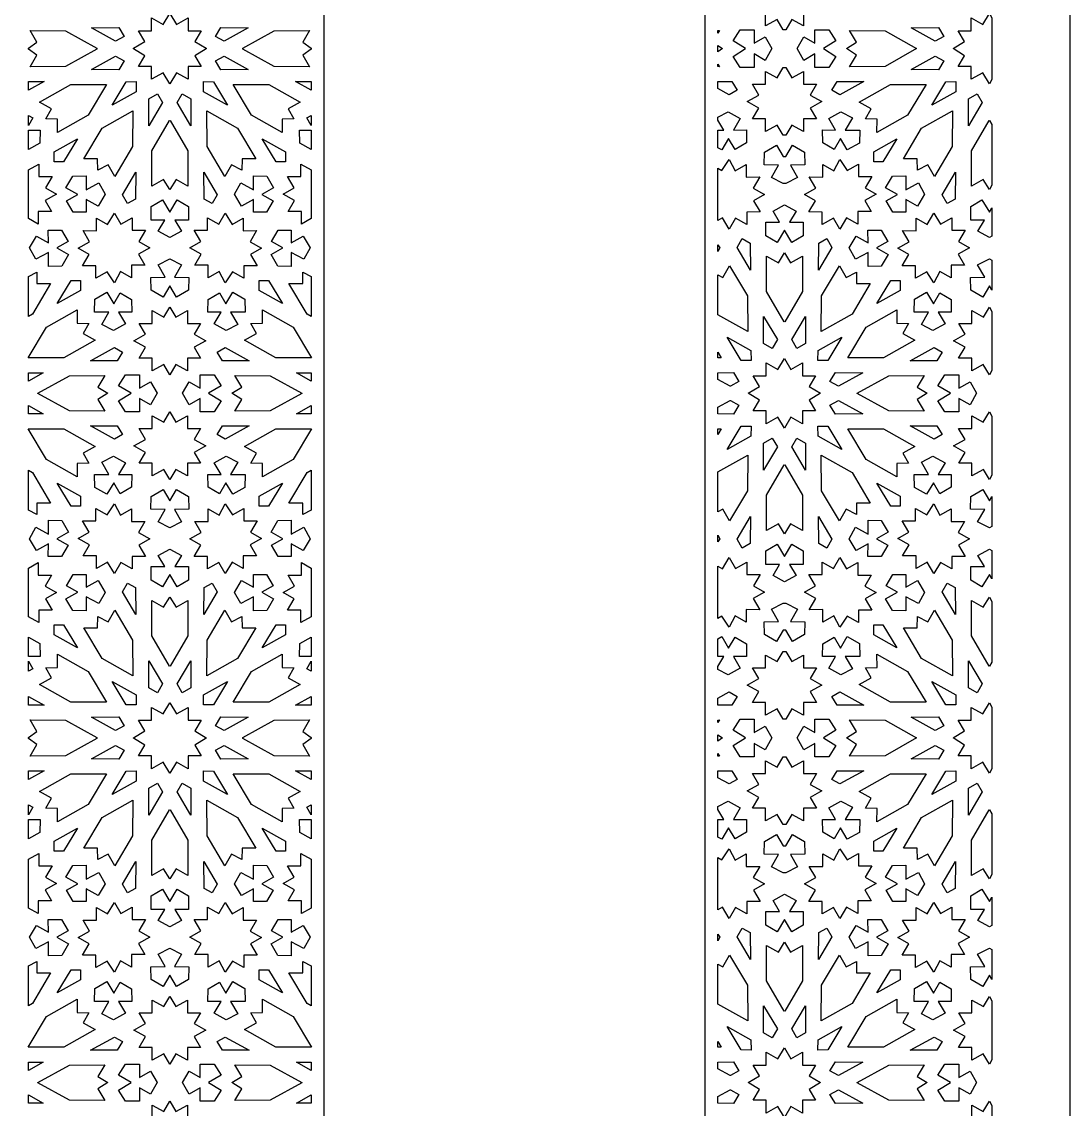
# Model space of a CAD drawing. Extents: x -345 to 345, y -870 to 870.
# Drawn here: x -56.7 to 345, y -454.1 to -37.6 of the extents above; entities that cross this region are included whole.
import ezdxf

# ---------------------------------------------------------------- set-up
doc = ezdxf.new("R2010")
doc.units = 0
doc.layers.add('LAYER_1', color=18, linetype='CONTINUOUS')
doc.layers.add('LAYER_2', color=4, linetype='CONTINUOUS')

msp = doc.modelspace()

# ---------------------------------------------------------------- linework, layer by layer
at = {"layer": 'LAYER_1'}
for points in [[(-345, -870), (345, -870), (345, 870), (-345, 870)], [(315, -36.08), (315, -59.63), (314.01, -61.28), (311.51, -57.09), (307.04, -59.6), (307.05, -54.7), (302.04, -54.69), (304.49, -50.55), (300.15, -47.86), (304.49, -45.16), (302.04, -41.02), (307.05, -41.02), (307.04, -36.11), (311.51, -38.63), (314.01, -34.43)], [(-40.02, -40.98), (-27.91, -47.7), (-27.96, -47.73), (-27.91, -47.76), (-27.96, -47.79), (-27.91, -47.83), (-27.96, -47.86), (-27.91, -47.89), (-27.96, -47.92), (-27.91, -47.95), (-27.96, -47.98), (-27.91, -48.01), (-40.02, -54.73), (-53.56, -54.76), (-50.92, -50.31), (-54.17, -48.1), (-54.17, -47.86), (-54.17, -47.61), (-50.92, -45.4), (-53.56, -40.96)], [(-17.46, -43.15), (-20.78, -45.02), (-30.03, -39.86), (-19.51, -39.79)], [(30.03, -39.86), (20.78, -45.02), (17.46, -43.15), (19.51, -39.79)], [(50.92, -45.4), (54.17, -47.61), (54.17, -47.86), (54.17, -48.1), (50.92, -50.31), (53.56, -54.76), (40.02, -54.73), (27.91, -48.01), (27.96, -47.98), (27.91, -47.95), (27.96, -47.92), (27.91, -47.89), (27.96, -47.86), (27.91, -47.83), (27.96, -47.79), (27.91, -47.76), (27.96, -47.73), (27.91, -47.7), (40.02, -40.98), (53.56, -40.96)], [(210, -41.89), (210, -40.96), (210.55, -40.96)], [(223.84, -40.69), (223.85, -45.81), (228.16, -43.33), (230.62, -47.86), (228.16, -52.39), (223.85, -49.9), (223.84, -55.02), (218.5, -55.03), (215.89, -50.8), (220.61, -47.86), (215.89, -44.91), (218.5, -40.69)], [(255.15, -44.91), (250.42, -47.86), (255.15, -50.8), (252.53, -55.03), (247.19, -55.02), (247.18, -49.9), (242.87, -52.39), (240.41, -47.86), (242.87, -43.33), (247.18, -45.81), (247.19, -40.69), (252.53, -40.69)], [(274.02, -40.98), (286.13, -47.86), (274.02, -54.73), (260.48, -54.76), (263.11, -50.31), (259.3, -47.86), (263.11, -45.4), (260.48, -40.96)], [(296.57, -43.15), (293.25, -45.02), (284, -39.86), (294.53, -39.79)], [(211.73, -47.86), (210, -49.06), (210, -47.86), (210, -46.66)], [(-17.46, -52.56), (-19.51, -55.92), (-30.03, -55.85), (-20.78, -50.69)], [(30.03, -55.85), (19.51, -55.92), (17.46, -52.56), (20.78, -50.69)], [(210.55, -54.76), (210, -54.75), (210, -53.82)], [(296.57, -52.56), (294.53, -55.92), (284, -55.85), (293.25, -50.69)], [(236.06, -55.06), (238.36, -59.08), (242.82, -56.56), (242.82, -61.47), (247.82, -61.48), (245.38, -65.62), (249.76, -68.12), (245.36, -70.6), (247.79, -74.75), (242.78, -74.73), (242.76, -79.64), (238.31, -77.1), (236.06, -81.03), (236.05, -81.03), (235.52, -81.03), (234.98, -81.03), (234.98, -81.03), (232.72, -77.1), (228.27, -79.64), (228.25, -74.73), (223.24, -74.75), (225.67, -70.6), (221.27, -68.12), (225.66, -65.62), (223.21, -61.48), (228.22, -61.47), (228.21, -56.56), (232.67, -59.08), (234.98, -55.06), (234.98, -55.06), (235.52, -55.06), (236.05, -55.06)], [(-48.17, -60.42), (-54.17, -63.73), (-54.17, -60.41)], [(-24.26, -61.6), (-31.35, -73.34), (-43.09, -79.96), (-43.05, -74.82), (-47.55, -74.74), (-45.36, -70.89), (-49.91, -68.33), (-37.94, -61.58)], [(-12.9, -64.41), (-22.07, -69.51), (-16.68, -60.51), (-12.85, -60.5)], [(16.68, -60.51), (22.07, -69.51), (12.9, -64.41), (12.85, -60.5)], [(49.91, -68.33), (45.36, -70.89), (47.55, -74.74), (43.05, -74.82), (43.09, -79.96), (31.35, -73.34), (24.26, -61.6), (37.94, -61.58)], [(54.17, -63.73), (48.17, -60.42), (54.17, -60.41)], [(217.42, -63.75), (214.34, -65.48), (210, -63.08), (210, -60.41), (215.39, -60.4)], [(265.86, -60.42), (256.69, -65.48), (253.61, -63.75), (255.64, -60.4)], [(289.78, -61.6), (282.69, -73.34), (270.95, -79.96), (270.98, -74.82), (266.49, -74.74), (268.68, -70.89), (264.13, -68.33), (276.1, -61.58)], [(301.13, -64.41), (291.97, -69.51), (297.36, -60.51), (301.19, -60.5)], [(-2.78, -68.54), (-8.09, -77.47), (-8.05, -67.02), (-4.74, -65.12)], [(8.05, -67.02), (8.09, -77.47), (2.78, -68.54), (4.74, -65.12)], [(311.25, -68.54), (305.95, -77.47), (305.99, -67.02), (309.29, -65.12)], [(-52.51, -74.37), (-54.17, -77.24), (-54.17, -73.48)], [(-14.28, -85.3), (-21.07, -96.78), (-23.66, -92.31), (-27.59, -94.45), (-27.66, -90.04), (-32.9, -90.06), (-25.98, -78.34), (-14.12, -71.66)], [(25.98, -78.34), (32.9, -90.06), (27.66, -90.04), (27.59, -94.45), (23.66, -92.31), (21.07, -96.78), (14.28, -85.3), (14.12, -71.66)], [(54.17, -77.24), (52.51, -74.37), (54.17, -73.48)], [(218.55, -74.61), (215.94, -79.05), (220.94, -79.01), (220.89, -83.96), (216.56, -86.48), (214.08, -82.23), (211.47, -86.67), (210, -85.84), (210, -79.1), (212.24, -79.08), (210, -75.23), (210, -74.11), (213.93, -72)], [(261.53, -74.37), (258.79, -79.08), (264.32, -79.12), (264.19, -84.07), (259.56, -86.67), (256.95, -82.23), (254.48, -86.48), (250.14, -83.96), (250.09, -79.01), (255.09, -79.05), (252.48, -74.61), (257.1, -72)], [(299.76, -85.3), (292.97, -96.78), (290.38, -92.31), (286.44, -94.45), (286.38, -90.04), (281.13, -90.06), (288.06, -78.34), (299.92, -71.66)], [(-49.72, -79.12), (-49.85, -84.07), (-54.17, -86.5), (-54.17, -79.09)], [(6.94, -87.02), (6.92, -100.56), (2.39, -97.96), (0.02, -101.74), (0, -101.7), (-0.02, -101.74), (-2.39, -97.96), (-6.92, -100.56), (-6.94, -87.02), (-0.12, -75.4), (-0.02, -75.46), (0, -75.45), (0.02, -75.46), (0.12, -75.4)], [(54.17, -86.5), (49.85, -84.07), (49.72, -79.12), (54.17, -79.09)], [(315, -76.92), (315, -100.17), (314.01, -101.74), (311.64, -97.96), (307.12, -100.56), (307.1, -87.02), (313.92, -75.4), (314.01, -75.46), (314.11, -75.4)], [(-40.8, -91.22), (-44.35, -91.23), (-44.3, -87.34), (-35.43, -82.35)], [(44.3, -87.34), (44.35, -91.23), (40.8, -91.22), (35.43, -82.35)], [(273.24, -91.22), (269.68, -91.23), (269.74, -87.34), (278.61, -82.35)], [(243.16, -87.45), (243.3, -92.39), (237.78, -92.45), (240.53, -97.15), (236.06, -99.54), (236.05, -99.54), (235.52, -99.54), (234.98, -99.54), (234.98, -99.54), (230.5, -97.15), (233.26, -92.45), (227.73, -92.39), (227.87, -87.45), (232.51, -84.87), (234.98, -89.14), (234.98, -89.14), (235.52, -89.14), (236.05, -89.14), (236.06, -89.14), (238.52, -84.87)], [(216.59, -94.63), (220.85, -92.2), (220.86, -97.03), (226.01, -97.01), (223.53, -101.27), (227.87, -103.71), (223.65, -106.12), (226.2, -110.42), (221.12, -110.44), (221.13, -115.23), (216.79, -112.78), (214.3, -117.03), (211.71, -112.66), (210, -113.64), (210, -93.66), (211.51, -94.52), (214.29, -90.26)], [(259.52, -94.52), (263.86, -92.07), (263.85, -96.86), (268.92, -96.87), (266.38, -101.18), (270.6, -103.59), (266.25, -106.02), (268.74, -110.28), (263.59, -110.26), (263.58, -115.1), (259.32, -112.66), (256.74, -117.03), (254.24, -112.78), (249.9, -115.23), (249.91, -110.44), (244.83, -110.42), (247.38, -106.12), (243.16, -103.71), (247.51, -101.27), (245.02, -97.01), (250.17, -97.03), (250.18, -92.2), (254.44, -94.63), (256.74, -90.26)], [(-50.18, -96.86), (-45.11, -96.87), (-47.66, -101.18), (-43.44, -103.59), (-47.78, -106.02), (-45.3, -110.28), (-50.45, -110.26), (-50.46, -115.1), (-54.17, -112.97), (-54.17, -94.32), (-50.18, -92.07)], [(-13.14, -105.46), (-16.21, -107.22), (-18.16, -103.83), (-13.05, -95.13)], [(18.16, -103.83), (16.21, -107.22), (13.14, -105.46), (13.05, -95.13)], [(54.17, -94.32), (54.17, -112.97), (50.46, -115.1), (50.45, -110.26), (45.3, -110.28), (47.78, -106.02), (43.44, -103.59), (47.66, -101.18), (45.11, -96.87), (50.18, -96.86), (50.18, -92.07)], [(300.9, -105.46), (297.83, -107.22), (295.88, -103.83), (300.98, -95.13)], [(-32.05, -101.98), (-27.24, -99.31), (-24.83, -103.65), (-27.51, -108.17), (-32.03, -105.61), (-32.01, -110.5), (-37.05, -110.44), (-39.61, -106.18), (-35.27, -103.77), (-39.78, -101.2), (-37.12, -96.67), (-32.07, -96.56)], [(37.12, -96.67), (39.78, -101.2), (35.27, -103.77), (39.61, -106.18), (37.05, -110.44), (32.01, -110.5), (32.03, -105.61), (27.51, -108.17), (24.83, -103.65), (27.24, -99.31), (32.05, -101.98), (32.07, -96.56)], [(281.99, -101.98), (286.8, -99.31), (289.21, -103.65), (286.52, -108.17), (282.01, -105.61), (282.03, -110.5), (276.98, -110.44), (274.42, -106.18), (278.77, -103.77), (274.25, -101.2), (276.92, -96.67), (281.96, -96.56)], [(7.17, -108.35), (7.15, -113.58), (1.92, -113.58), (4.44, -117.81), (0.02, -120.23), (0, -120.21), (-0.02, -120.23), (-4.44, -117.81), (-1.92, -113.58), (-7.15, -113.58), (-7.17, -108.35), (-2.86, -105.77), (-0.02, -110.44), (0, -110.41), (0.02, -110.44), (2.86, -105.77)], [(239.92, -110.05), (237.4, -114.28), (242.63, -114.27), (242.64, -119.5), (238.34, -122.08), (235.52, -117.41), (232.69, -122.08), (228.39, -119.5), (228.41, -114.27), (233.63, -114.28), (231.11, -110.05), (235.52, -107.63)], [(314.01, -110.44), (315, -108.82), (315, -119.69), (314.01, -120.23), (309.59, -117.81), (312.11, -113.58), (306.89, -113.58), (306.87, -108.35), (311.17, -105.77)], [(-18.76, -115.08), (-14.42, -112.63), (-14.43, -117.41), (-9.36, -117.43), (-11.9, -121.74), (-7.68, -124.14), (-12.03, -126.58), (-9.54, -130.84), (-14.69, -130.82), (-14.7, -135.66), (-18.96, -133.22), (-21.26, -137.6), (-24.04, -133.34), (-28.38, -135.79), (-28.37, -131), (-33.45, -130.98), (-30.9, -126.68), (-35.12, -124.27), (-30.77, -121.83), (-33.26, -117.57), (-28.11, -117.59), (-28.1, -112.76), (-23.84, -115.19), (-21.26, -110.82)], [(23.84, -115.19), (28.1, -112.76), (28.11, -117.59), (33.26, -117.57), (30.77, -121.83), (35.12, -124.27), (30.9, -126.68), (33.45, -130.98), (28.37, -131), (28.38, -135.79), (24.04, -133.34), (21.26, -137.6), (18.96, -133.22), (14.7, -135.66), (14.69, -130.82), (9.54, -130.84), (12.03, -126.58), (7.68, -124.14), (11.9, -121.74), (9.36, -117.43), (14.43, -117.41), (14.42, -112.63), (18.76, -115.08), (21.26, -110.82)], [(295.27, -115.08), (299.61, -112.63), (299.61, -117.41), (304.68, -117.43), (302.14, -121.74), (306.35, -124.14), (302.01, -126.58), (304.49, -130.84), (299.34, -130.82), (299.33, -135.66), (295.07, -133.22), (292.77, -137.6), (290, -133.34), (285.65, -135.79), (285.66, -131), (280.59, -130.98), (283.13, -126.68), (278.92, -124.27), (283.26, -121.83), (280.77, -117.57), (285.93, -117.59), (285.93, -112.76), (290.19, -115.19), (292.78, -110.82)], [(-41.51, -117.41), (-38.94, -121.67), (-43.29, -124.09), (-38.77, -126.66), (-41.44, -131.19), (-46.48, -131.29), (-46.51, -125.88), (-51.32, -128.55), (-53.73, -124.2), (-51.05, -119.68), (-46.53, -122.25), (-46.55, -117.35)], [(46.53, -122.25), (51.05, -119.68), (53.73, -124.2), (51.32, -128.55), (46.51, -125.88), (46.48, -131.29), (41.44, -131.19), (38.77, -126.66), (43.29, -124.09), (38.94, -121.67), (41.51, -117.41), (46.55, -117.35)], [(222.42, -122.39), (222.5, -132.73), (217.4, -124.03), (219.35, -120.63)], [(253.63, -124.03), (248.53, -132.73), (248.62, -122.39), (251.68, -120.63)], [(272.53, -117.41), (275.09, -121.67), (270.74, -124.09), (275.26, -126.66), (272.6, -131.19), (267.55, -131.29), (267.53, -125.88), (262.72, -128.55), (260.3, -124.2), (262.99, -119.68), (267.51, -122.25), (267.49, -117.35)], [(210.73, -124.2), (210, -125.52), (210, -122.98)], [(4.52, -130.7), (1.76, -135.4), (7.29, -135.46), (7.15, -140.4), (2.51, -142.99), (0.04, -138.71), (0.03, -138.71), (0.02, -138.71), (0.01, -138.71), (0.01, -138.71), (0, -138.72), (-0.01, -138.71), (-0.01, -138.71), (-0.02, -138.71), (-0.03, -138.71), (-0.04, -138.71), (-2.51, -142.99), (-7.15, -140.4), (-7.29, -135.46), (-1.76, -135.4), (-4.52, -130.7), (-0.04, -128.32), (-0.04, -128.32), (-0.03, -128.32), (-0.03, -128.32), (-0.02, -128.32), (-0.02, -128.32), (-0.01, -128.32), (-0.01, -128.32), (-0.01, -128.32), (0, -128.32), (0.01, -128.32), (0.01, -128.32), (0.01, -128.32), (0.02, -128.32), (0.02, -128.32), (0.03, -128.32), (0.03, -128.32), (0.04, -128.32), (0.04, -128.32)], [(237.87, -129.89), (242.39, -127.3), (242.42, -140.84), (235.59, -152.46), (235.52, -152.4), (235.44, -152.46), (228.62, -140.84), (228.64, -127.3), (233.16, -129.89), (235.52, -126.12)], [(315, -128.83), (315, -140.39), (314.03, -138.71), (314.02, -138.71), (314.01, -138.71), (314, -138.71), (314, -138.71), (311.53, -142.99), (306.89, -140.4), (306.75, -135.46), (312.28, -135.4), (309.52, -130.7), (314, -128.32), (314, -128.32), (314, -128.32), (314.01, -128.32), (314.01, -128.32), (314.02, -128.32), (314.02, -128.32), (314.03, -128.32), (314.03, -128.32)], [(221.28, -142.56), (221.44, -156.2), (210, -149.75), (210, -134.51), (211.89, -135.54), (214.49, -131.08)], [(259.14, -135.54), (263.07, -133.41), (263.14, -137.82), (268.38, -137.8), (261.45, -149.51), (249.6, -156.2), (249.75, -142.56), (256.54, -131.08)], [(-50.9, -137.82), (-45.66, -137.8), (-52.58, -149.51), (-54.17, -150.41), (-54.17, -135.15), (-50.96, -133.41)], [(-34.26, -140.51), (-43.13, -145.51), (-37.76, -136.63), (-34.2, -136.62)], [(37.76, -136.63), (43.13, -145.51), (34.26, -140.51), (34.2, -136.62)], [(54.17, -135.15), (54.17, -150.41), (52.58, -149.51), (45.66, -137.8), (50.9, -137.82), (50.96, -133.41)], [(279.77, -140.51), (270.91, -145.51), (276.28, -136.63), (279.83, -136.62)], [(-21.48, -145.63), (-19, -141.37), (-14.66, -143.9), (-14.61, -148.84), (-19.61, -148.8), (-17.01, -153.24), (-21.63, -155.86), (-26.05, -153.48), (-23.31, -148.77), (-28.84, -148.73), (-28.71, -143.79), (-24.08, -141.19)], [(28.71, -143.79), (28.84, -148.73), (23.31, -148.77), (26.05, -153.48), (21.63, -155.86), (17.01, -153.24), (19.61, -148.8), (14.61, -148.84), (14.66, -143.9), (19, -141.37), (21.48, -145.63), (24.08, -141.19)], [(292.56, -145.63), (295.04, -141.37), (299.38, -143.9), (299.42, -148.84), (294.43, -148.8), (297.03, -153.24), (292.41, -155.86), (287.99, -153.48), (290.73, -148.77), (285.2, -148.73), (285.32, -143.79), (289.96, -141.19)], [(-35.5, -153.04), (-31.01, -153.12), (-33.2, -156.97), (-28.65, -159.52), (-40.62, -166.27), (-54.3, -166.25), (-47.21, -154.52), (-35.47, -147.9)], [(2.29, -150.75), (6.75, -148.21), (6.76, -153.12), (11.77, -153.1), (9.35, -157.26), (13.74, -159.74), (9.36, -162.24), (11.81, -166.38), (6.8, -166.39), (6.81, -171.29), (2.34, -168.78), (0.02, -172.8), (0, -172.76), (-0.02, -172.8), (-2.34, -168.78), (-6.81, -171.29), (-6.8, -166.39), (-11.81, -166.38), (-9.36, -162.24), (-13.74, -159.74), (-9.35, -157.26), (-11.77, -153.1), (-6.76, -153.12), (-6.75, -148.21), (-2.29, -150.75), (-0.02, -146.83), (0, -146.87), (0.02, -146.83)], [(47.21, -154.52), (54.3, -166.25), (40.62, -166.27), (28.65, -159.52), (33.2, -156.97), (31.01, -153.12), (35.5, -153.04), (35.47, -147.9)], [(278.53, -153.04), (283.03, -153.12), (280.84, -156.97), (285.39, -159.52), (273.41, -166.27), (259.73, -166.25), (266.83, -154.52), (278.56, -147.9)], [(315, -148.54), (315, -171.09), (314.01, -172.8), (311.69, -168.78), (307.23, -171.29), (307.24, -166.39), (302.23, -166.38), (304.68, -162.24), (300.29, -159.74), (304.69, -157.26), (302.26, -153.1), (307.27, -153.12), (307.29, -148.21), (311.74, -150.75), (314.01, -146.83)], [(232.77, -159.32), (230.81, -162.73), (227.5, -160.84), (227.46, -150.39)], [(243.53, -160.84), (240.22, -162.73), (238.26, -159.32), (243.57, -150.39)], [(-18.13, -164.11), (-20.17, -167.45), (-30.38, -167.44), (-21.21, -162.38)], [(30.38, -167.44), (20.17, -167.45), (18.13, -164.11), (21.21, -162.38)], [(222.65, -163.45), (222.71, -167.36), (218.88, -167.35), (213.49, -158.34)], [(252.16, -167.35), (248.32, -167.36), (248.38, -163.45), (257.54, -158.34)], [(295.9, -164.11), (293.87, -167.45), (283.65, -167.44), (292.82, -162.38)], [(211.3, -166.25), (210, -166.25), (210, -164.1)], [(237.96, -170.77), (242.43, -168.25), (242.42, -173.16), (247.43, -173.17), (244.98, -177.31), (249.36, -179.87), (244.98, -182.44), (247.43, -186.58), (242.42, -186.59), (242.43, -191.5), (237.96, -188.98), (235.47, -193.17), (232.98, -188.98), (228.52, -191.5), (228.52, -186.59), (223.52, -186.58), (225.96, -182.44), (221.58, -179.87), (225.96, -177.31), (223.52, -173.17), (228.52, -173.16), (228.52, -168.25), (232.98, -170.77), (235.47, -166.58)], [(-48.5, -172.01), (-54.17, -175.18), (-54.17, -171.97)], [(-27.59, -177.54), (-23.73, -179.87), (-27.59, -182.21), (-24.96, -186.65), (-38.5, -186.63), (-50.6, -179.9), (-50.56, -179.87), (-50.6, -179.85), (-38.5, -173.12), (-24.96, -173.1)], [(-11.67, -172.83), (-11.66, -177.95), (-7.35, -175.47), (-4.87, -179.87), (-7.35, -184.28), (-11.66, -181.8), (-11.67, -186.92), (-17, -186.92), (-19.62, -182.69), (-14.85, -179.87), (-19.62, -177.06), (-17, -172.83)], [(19.62, -177.06), (14.85, -179.87), (19.62, -182.69), (17, -186.92), (11.67, -186.92), (11.66, -181.8), (7.35, -184.28), (4.87, -179.87), (7.35, -175.47), (11.66, -177.95), (11.67, -172.83), (17, -172.83)], [(38.5, -173.12), (50.6, -179.85), (50.56, -179.87), (50.6, -179.9), (38.5, -186.63), (24.96, -186.65), (27.59, -182.21), (23.73, -179.87), (27.59, -177.54), (24.96, -173.1)], [(54.17, -175.18), (48.5, -172.01), (54.17, -171.97)], [(218.07, -175.3), (214.77, -177.16), (214.75, -177.15), (214.73, -177.16), (210, -174.53), (210, -171.98), (216, -171.94)], [(265.47, -172.01), (256.24, -177.15), (252.94, -175.3), (254.99, -171.94)], [(286.36, -177.54), (290.22, -179.87), (286.36, -182.21), (288.99, -186.65), (275.45, -186.63), (263.34, -179.9), (263.39, -179.87), (263.34, -179.85), (275.45, -173.12), (288.99, -173.1)], [(302.28, -172.83), (302.29, -177.95), (306.6, -175.47), (309.08, -179.87), (306.6, -184.28), (302.29, -181.8), (302.28, -186.92), (296.94, -186.92), (294.32, -182.69), (299.1, -179.87), (294.32, -177.06), (296.94, -172.83)], [(218.07, -184.45), (216, -187.81), (210, -187.77), (210, -185.22), (214.73, -182.59), (214.75, -182.6), (214.77, -182.59)], [(265.47, -187.74), (254.99, -187.81), (252.94, -184.45), (256.24, -182.6)], [(-48.5, -187.74), (-54.17, -187.78), (-54.17, -184.57)], [(2.34, -190.97), (6.81, -188.46), (6.8, -193.36), (11.81, -193.37), (9.36, -197.51), (13.74, -200.01), (9.35, -202.49), (11.77, -206.65), (6.76, -206.63), (6.75, -211.54), (2.29, -209), (0.02, -212.92), (0, -212.88), (-0.02, -212.92), (-2.29, -209), (-6.75, -211.54), (-6.76, -206.63), (-11.77, -206.65), (-9.35, -202.49), (-13.74, -200.01), (-9.36, -197.51), (-11.81, -193.37), (-6.8, -193.36), (-6.81, -188.46), (-2.34, -190.97), (-0.02, -186.95), (0, -186.99), (0.02, -186.95)], [(54.17, -187.78), (48.5, -187.74), (54.17, -184.57)], [(315, -188.66), (315, -211.21), (314.01, -212.92), (311.74, -209), (307.29, -211.54), (307.27, -206.63), (302.26, -206.65), (304.69, -202.49), (300.29, -200.01), (304.68, -197.51), (302.23, -193.37), (307.24, -193.36), (307.23, -188.46), (311.69, -190.97), (314.01, -186.95)], [(-28.65, -200.23), (-33.2, -202.78), (-31.01, -206.63), (-35.5, -206.71), (-35.47, -211.85), (-47.21, -205.23), (-54.3, -193.5), (-40.62, -193.48)], [(-18.13, -195.64), (-21.21, -197.37), (-30.38, -192.31), (-20.17, -192.3)], [(30.38, -192.31), (21.21, -197.37), (18.13, -195.64), (20.17, -192.3)], [(54.3, -193.5), (47.21, -205.23), (35.47, -211.85), (35.5, -206.71), (31.01, -206.63), (33.2, -202.78), (28.65, -200.23), (40.62, -193.48)], [(211.3, -193.5), (210, -195.65), (210, -193.5)], [(222.65, -196.3), (213.49, -201.4), (218.88, -192.4), (222.71, -192.39)], [(252.16, -192.4), (257.54, -201.4), (248.38, -196.3), (248.32, -192.39)], [(285.39, -200.23), (280.84, -202.78), (283.03, -206.63), (278.53, -206.71), (278.56, -211.85), (266.83, -205.23), (259.73, -193.5), (273.41, -193.48)], [(295.9, -195.64), (292.82, -197.37), (283.65, -192.31), (293.87, -192.3)], [(232.77, -200.43), (227.46, -209.36), (227.5, -198.91), (230.81, -197.02)], [(243.53, -198.91), (243.57, -209.36), (238.26, -200.43), (240.22, -197.02)], [(-17.01, -206.51), (-19.61, -210.95), (-14.61, -210.91), (-14.66, -215.85), (-19, -218.38), (-21.48, -214.12), (-24.08, -218.56), (-28.71, -215.96), (-28.84, -211.02), (-23.31, -210.97), (-26.05, -206.27), (-21.63, -203.89)], [(26.05, -206.27), (23.31, -210.97), (28.84, -211.02), (28.71, -215.96), (24.08, -218.56), (21.48, -214.12), (19, -218.38), (14.66, -215.85), (14.61, -210.91), (19.61, -210.95), (17.01, -206.51), (21.63, -203.89)], [(221.28, -217.19), (214.49, -228.67), (211.89, -224.21), (210, -225.24), (210, -210), (221.44, -203.55)], [(261.45, -210.24), (268.38, -221.95), (263.14, -221.93), (263.07, -226.34), (259.14, -224.21), (256.54, -228.67), (249.75, -217.19), (249.6, -203.55)], [(297.03, -206.51), (294.43, -210.95), (299.42, -210.91), (299.38, -215.85), (295.04, -218.38), (292.56, -214.12), (289.96, -218.56), (285.32, -215.96), (285.2, -211.02), (290.73, -210.97), (287.99, -206.27), (292.41, -203.89)], [(242.42, -218.91), (242.39, -232.45), (237.87, -229.86), (235.52, -233.63), (233.16, -229.86), (228.64, -232.45), (228.62, -218.91), (235.44, -207.29), (235.52, -207.35), (235.59, -207.29)], [(-52.58, -210.24), (-45.66, -221.95), (-50.9, -221.93), (-50.96, -226.34), (-54.17, -224.6), (-54.17, -209.34)], [(54.17, -224.6), (50.96, -226.34), (50.9, -221.93), (45.66, -221.95), (52.58, -210.24), (54.17, -209.34)], [(-34.26, -219.24), (-34.2, -223.13), (-37.76, -223.12), (-43.13, -214.24)], [(37.76, -223.12), (34.2, -223.13), (34.26, -219.24), (43.13, -214.24)], [(279.77, -219.24), (279.83, -223.13), (276.28, -223.12), (270.91, -214.24)], [(7.15, -219.34), (7.29, -224.29), (1.76, -224.35), (4.52, -229.05), (0.04, -231.43), (0.04, -231.43), (0.03, -231.43), (0.03, -231.43), (0.02, -231.43), (0.02, -231.43), (0.01, -231.43), (0.01, -231.43), (0.01, -231.43), (0, -231.43), (-0.01, -231.43), (-0.01, -231.43), (-0.01, -231.43), (-0.02, -231.43), (-0.02, -231.43), (-0.03, -231.43), (-0.03, -231.43), (-0.04, -231.43), (-0.04, -231.43), (-4.52, -229.05), (-1.76, -224.35), (-7.29, -224.29), (-7.15, -219.34), (-2.51, -216.76), (-0.04, -221.04), (-0.03, -221.04), (-0.02, -221.04), (-0.01, -221.04), (-0.01, -221.04), (0, -221.03), (0.01, -221.04), (0.01, -221.04), (0.02, -221.04), (0.03, -221.04), (0.04, -221.04), (2.51, -216.76)], [(314, -221.04), (314, -221.04), (314.01, -221.04), (314.02, -221.04), (314.03, -221.04), (315, -219.36), (315, -230.92), (314.03, -231.43), (314.03, -231.43), (314.02, -231.43), (314.02, -231.43), (314.01, -231.43), (314.01, -231.43), (314, -231.43), (314, -231.43), (314, -231.43), (309.52, -229.05), (312.28, -224.35), (306.75, -224.29), (306.89, -219.34), (311.53, -216.76)], [(-18.96, -226.53), (-14.7, -224.09), (-14.69, -228.93), (-9.54, -228.91), (-12.03, -233.17), (-7.68, -235.61), (-11.9, -238.01), (-9.36, -242.32), (-14.43, -242.34), (-14.42, -247.12), (-18.76, -244.67), (-21.26, -248.93), (-23.84, -244.56), (-28.1, -246.99), (-28.11, -242.16), (-33.26, -242.18), (-30.77, -237.92), (-35.12, -235.48), (-30.9, -233.07), (-33.45, -228.77), (-28.37, -228.75), (-28.38, -223.96), (-24.04, -226.41), (-21.26, -222.15)], [(24.04, -226.41), (28.38, -223.96), (28.37, -228.75), (33.45, -228.77), (30.9, -233.07), (35.12, -235.48), (30.77, -237.92), (33.26, -242.18), (28.11, -242.16), (28.1, -246.99), (23.84, -244.56), (21.26, -248.93), (18.76, -244.67), (14.42, -247.12), (14.43, -242.34), (9.36, -242.32), (11.9, -238.01), (7.68, -235.61), (12.03, -233.17), (9.54, -228.91), (14.69, -228.93), (14.7, -224.09), (18.96, -226.53), (21.26, -222.15)], [(295.07, -226.53), (299.33, -224.09), (299.34, -228.93), (304.49, -228.91), (302.01, -233.17), (306.35, -235.61), (302.14, -238.01), (304.68, -242.32), (299.61, -242.34), (299.61, -247.12), (295.27, -244.67), (292.78, -248.93), (290.19, -244.56), (285.93, -246.99), (285.93, -242.16), (280.77, -242.18), (283.26, -237.92), (278.92, -235.48), (283.13, -233.07), (280.59, -228.77), (285.66, -228.75), (285.65, -223.96), (290, -226.41), (292.77, -222.15)], [(-41.44, -228.56), (-38.77, -233.09), (-43.29, -235.66), (-38.94, -238.08), (-41.51, -242.34), (-46.55, -242.4), (-46.53, -237.5), (-51.05, -240.07), (-53.73, -235.55), (-51.32, -231.2), (-46.51, -233.87), (-46.48, -228.45)], [(46.51, -233.87), (51.32, -231.2), (53.73, -235.55), (51.05, -240.07), (46.53, -237.5), (46.55, -242.4), (41.51, -242.34), (38.94, -238.08), (43.29, -235.66), (38.77, -233.09), (41.44, -228.56), (46.48, -228.45)], [(222.42, -237.36), (219.35, -239.12), (217.4, -235.72), (222.5, -227.02)], [(253.63, -235.72), (251.68, -239.12), (248.62, -237.36), (248.53, -227.02)], [(272.6, -228.56), (275.26, -233.09), (270.74, -235.66), (275.09, -238.08), (272.53, -242.34), (267.49, -242.4), (267.51, -237.5), (262.99, -240.07), (260.3, -235.55), (262.72, -231.2), (267.53, -233.87), (267.55, -228.45)], [(210.73, -235.55), (210, -236.77), (210, -234.23)], [(4.44, -241.94), (1.92, -246.17), (7.15, -246.16), (7.17, -251.4), (2.86, -253.98), (0.02, -249.3), (0, -249.34), (-0.02, -249.3), (-2.86, -253.98), (-7.17, -251.4), (-7.15, -246.16), (-1.92, -246.17), (-4.44, -241.94), (-0.02, -239.52), (0, -239.53), (0.02, -239.52)], [(242.64, -240.25), (242.63, -245.48), (237.4, -245.47), (239.92, -249.7), (235.52, -252.12), (231.11, -249.7), (233.63, -245.47), (228.41, -245.48), (228.39, -240.25), (232.69, -237.67), (235.52, -242.34), (238.34, -237.67)], [(315, -240.06), (315, -250.93), (314.01, -249.3), (311.17, -253.98), (306.87, -251.4), (306.89, -246.16), (312.11, -246.17), (309.59, -241.94), (314.01, -239.52)], [(-50.45, -249.49), (-45.3, -249.47), (-47.78, -253.73), (-43.44, -256.16), (-47.66, -258.57), (-45.11, -262.88), (-50.18, -262.89), (-50.18, -267.68), (-54.17, -265.43), (-54.17, -246.78), (-50.46, -244.65)], [(54.17, -246.78), (54.17, -265.43), (50.18, -267.68), (50.18, -262.89), (45.11, -262.88), (47.66, -258.57), (43.44, -256.16), (47.78, -253.73), (45.3, -249.47), (50.45, -249.49), (50.46, -244.65)], [(216.79, -246.97), (221.13, -244.52), (221.12, -249.31), (226.2, -249.33), (223.65, -253.63), (227.87, -256.04), (223.53, -258.48), (226.01, -262.74), (220.86, -262.72), (220.85, -267.55), (216.59, -265.12), (214.29, -269.49), (211.51, -265.23), (210, -266.09), (210, -246.11), (211.71, -247.08), (214.3, -242.72)], [(259.32, -247.08), (263.58, -244.65), (263.59, -249.49), (268.74, -249.47), (266.25, -253.73), (270.6, -256.16), (266.38, -258.57), (268.92, -262.88), (263.85, -262.89), (263.86, -267.68), (259.52, -265.23), (256.74, -269.49), (254.44, -265.12), (250.18, -267.55), (250.17, -262.72), (245.02, -262.74), (247.51, -258.48), (243.16, -256.04), (247.38, -253.63), (244.83, -249.33), (249.91, -249.31), (249.9, -244.52), (254.24, -246.97), (256.74, -242.72)], [(-32.03, -254.14), (-27.51, -251.58), (-24.83, -256.1), (-27.24, -260.44), (-32.05, -257.77), (-32.07, -263.19), (-37.12, -263.08), (-39.78, -258.55), (-35.27, -255.98), (-39.61, -253.57), (-37.05, -249.31), (-32.01, -249.24)], [(37.05, -249.31), (39.61, -253.57), (35.27, -255.98), (39.78, -258.55), (37.12, -263.08), (32.07, -263.19), (32.05, -257.77), (27.24, -260.44), (24.83, -256.1), (27.51, -251.58), (32.03, -254.14), (32.01, -249.24)], [(282.01, -254.14), (286.52, -251.58), (289.21, -256.1), (286.8, -260.44), (281.99, -257.77), (281.96, -263.19), (276.92, -263.08), (274.25, -258.55), (278.77, -255.98), (274.42, -253.57), (276.98, -249.31), (282.03, -249.24)], [(-13.14, -254.29), (-13.05, -264.62), (-18.16, -255.92), (-16.21, -252.53)], [(18.16, -255.92), (13.05, -264.62), (13.14, -254.29), (16.21, -252.53)], [(300.9, -254.29), (300.98, -264.62), (295.88, -255.92), (297.83, -252.53)], [(2.39, -261.79), (6.92, -259.19), (6.94, -272.73), (0.12, -284.35), (0.02, -284.29), (0, -284.3), (-0.02, -284.29), (-0.12, -284.35), (-6.94, -272.73), (-6.92, -259.19), (-2.39, -261.79), (-0.02, -258.01), (0, -258.05), (0.02, -258.01)], [(315, -259.58), (315, -282.83), (314.11, -284.35), (314.01, -284.29), (313.92, -284.35), (307.1, -272.73), (307.12, -259.19), (311.64, -261.79), (314.01, -258.01)], [(240.53, -262.6), (237.78, -267.29), (243.3, -267.36), (243.16, -272.3), (238.52, -274.88), (236.06, -270.61), (236.05, -270.61), (235.52, -270.61), (234.98, -270.61), (234.98, -270.61), (232.51, -274.88), (227.87, -272.3), (227.73, -267.36), (233.26, -267.29), (230.5, -262.6), (234.98, -260.21), (234.98, -260.21), (235.52, -260.21), (236.05, -260.21), (236.06, -260.21)], [(-14.28, -274.45), (-14.12, -288.09), (-25.98, -281.41), (-32.9, -269.69), (-27.66, -269.71), (-27.59, -265.3), (-23.66, -267.44), (-21.07, -262.97)], [(23.66, -267.44), (27.59, -265.3), (27.66, -269.71), (32.9, -269.69), (25.98, -281.41), (14.12, -288.09), (14.28, -274.45), (21.07, -262.97)], [(299.76, -274.45), (299.92, -288.09), (288.06, -281.41), (281.13, -269.69), (286.38, -269.71), (286.44, -265.3), (290.38, -267.44), (292.97, -262.97)], [(-40.8, -268.53), (-35.43, -277.4), (-44.3, -272.41), (-44.35, -268.52)], [(44.3, -272.41), (35.43, -277.4), (40.8, -268.53), (44.35, -268.52)], [(273.24, -268.53), (278.61, -277.4), (269.74, -272.41), (269.68, -268.52)], [(-49.85, -275.68), (-49.72, -280.63), (-54.17, -280.66), (-54.17, -273.25)], [(54.17, -280.66), (49.72, -280.63), (49.85, -275.68), (54.17, -273.25)], [(214.08, -277.52), (216.56, -273.27), (220.89, -275.79), (220.94, -280.74), (215.94, -280.7), (218.55, -285.13), (213.93, -287.75), (210, -285.64), (210, -284.52), (212.24, -280.67), (210, -280.65), (210, -273.91), (211.47, -273.08)], [(264.19, -275.68), (264.32, -280.63), (258.79, -280.67), (261.53, -285.37), (257.1, -287.75), (252.48, -285.13), (255.09, -280.7), (250.09, -280.74), (250.14, -275.79), (254.48, -273.27), (256.95, -277.52), (259.56, -273.08)], [(238.31, -282.65), (242.76, -280.11), (242.78, -285.02), (247.79, -285), (245.36, -289.15), (249.76, -291.63), (245.38, -294.13), (247.82, -298.27), (242.82, -298.28), (242.82, -303.19), (238.36, -300.67), (236.06, -304.69), (236.05, -304.69), (235.52, -304.69), (234.98, -304.69), (234.98, -304.69), (232.67, -300.67), (228.21, -303.19), (228.22, -298.28), (223.21, -298.27), (225.66, -294.13), (221.27, -291.63), (225.67, -289.15), (223.24, -285), (228.25, -285.02), (228.27, -280.11), (232.72, -282.65), (234.98, -278.72), (234.98, -278.72), (235.52, -278.72), (236.05, -278.72), (236.06, -278.72)], [(-52.51, -285.37), (-54.17, -286.27), (-54.17, -282.51)], [(-31.35, -286.41), (-24.26, -298.15), (-37.94, -298.17), (-49.91, -291.42), (-45.36, -288.86), (-47.55, -285.01), (-43.05, -284.93), (-43.09, -279.79)], [(-2.78, -291.21), (-4.74, -294.63), (-8.05, -292.73), (-8.09, -282.28)], [(8.05, -292.73), (4.74, -294.63), (2.78, -291.21), (8.09, -282.28)], [(43.05, -284.93), (47.55, -285.01), (45.36, -288.86), (49.91, -291.42), (37.94, -298.17), (24.26, -298.15), (31.35, -286.41), (43.09, -279.79)], [(54.17, -286.27), (52.51, -285.37), (54.17, -282.51)], [(282.69, -286.41), (289.78, -298.15), (276.1, -298.17), (264.13, -291.42), (268.68, -288.86), (266.49, -285.01), (270.98, -284.93), (270.95, -279.79)], [(311.25, -291.21), (309.29, -294.63), (305.99, -292.73), (305.95, -282.28)], [(-12.9, -295.34), (-12.85, -299.25), (-16.68, -299.24), (-22.07, -290.24)], [(16.68, -299.24), (12.85, -299.25), (12.9, -295.34), (22.07, -290.24)], [(301.13, -295.34), (301.19, -299.25), (297.36, -299.24), (291.97, -290.24)], [(217.42, -296), (215.39, -299.34), (210, -299.34), (210, -296.67), (214.34, -294.27)], [(265.86, -299.33), (255.64, -299.34), (253.61, -296), (256.69, -294.27)], [(-48.17, -299.33), (-54.17, -299.34), (-54.17, -296.02)], [(2.53, -302.66), (6.99, -300.15), (6.99, -305.05), (11.99, -305.06), (9.55, -309.2), (13.93, -311.77), (13.88, -311.8), (13.93, -311.83), (13.88, -311.86), (13.93, -311.89), (13.88, -311.92), (13.93, -311.96), (13.88, -311.99), (13.93, -312.02), (9.55, -314.59), (11.99, -318.73), (6.99, -318.73), (6.99, -323.64), (2.53, -321.12), (0.02, -325.32), (0, -325.28), (-0.02, -325.32), (-2.53, -321.12), (-6.99, -323.64), (-6.99, -318.73), (-11.99, -318.73), (-9.55, -314.59), (-13.93, -312.02), (-13.88, -311.99), (-13.93, -311.96), (-13.88, -311.92), (-13.93, -311.89), (-13.88, -311.86), (-13.93, -311.83), (-13.88, -311.8), (-13.93, -311.77), (-9.55, -309.2), (-11.99, -305.06), (-6.99, -305.05), (-6.99, -300.15), (-2.53, -302.66), (-0.02, -298.47), (0, -298.51), (0.02, -298.47)], [(54.17, -299.34), (48.17, -299.33), (54.17, -296.02)], [(315, -300.12), (315, -323.67), (314.01, -325.32), (311.51, -321.12), (307.04, -323.64), (307.05, -318.73), (302.04, -318.73), (304.49, -314.59), (300.15, -311.89), (304.49, -309.2), (302.04, -305.06), (307.05, -305.05), (307.04, -300.15), (311.51, -302.66), (314.01, -298.47)], [(-17.46, -307.19), (-20.78, -309.06), (-30.03, -303.9), (-19.51, -303.83)], [(30.03, -303.9), (20.78, -309.06), (17.46, -307.19), (19.51, -303.83)], [(296.57, -307.19), (293.25, -309.06), (284, -303.9), (294.53, -303.83)], [(-40.02, -305.02), (-27.91, -311.74), (-27.96, -311.77), (-27.91, -311.8), (-27.96, -311.83), (-27.91, -311.86), (-27.96, -311.89), (-27.91, -311.92), (-27.96, -311.96), (-27.91, -311.99), (-27.96, -312.02), (-27.91, -312.05), (-40.02, -318.77), (-53.56, -318.79), (-50.92, -314.35), (-54.17, -312.14), (-54.17, -311.89), (-54.17, -311.65), (-50.92, -309.44), (-53.56, -304.99)], [(50.92, -309.44), (54.17, -311.65), (54.17, -311.89), (54.17, -312.14), (50.92, -314.35), (53.56, -318.79), (40.02, -318.77), (27.91, -312.05), (27.96, -312.02), (27.91, -311.99), (27.96, -311.96), (27.91, -311.92), (27.96, -311.89), (27.91, -311.86), (27.96, -311.83), (27.91, -311.8), (27.96, -311.77), (27.91, -311.74), (40.02, -305.02), (53.56, -304.99)], [(210, -305.93), (210, -305), (210.55, -304.99)], [(223.84, -304.73), (223.85, -309.85), (228.16, -307.36), (230.62, -311.89), (228.16, -316.42), (223.85, -313.94), (223.84, -319.06), (218.5, -319.06), (215.89, -314.83), (220.61, -311.89), (215.89, -308.95), (218.5, -304.72)], [(255.15, -308.95), (250.42, -311.89), (255.15, -314.83), (252.53, -319.06), (247.19, -319.06), (247.18, -313.94), (242.87, -316.42), (240.41, -311.89), (242.87, -307.36), (247.18, -309.85), (247.19, -304.73), (252.53, -304.72)], [(274.02, -305.02), (286.13, -311.89), (274.02, -318.77), (260.48, -318.79), (263.11, -314.35), (259.3, -311.89), (263.11, -309.44), (260.48, -304.99)], [(211.73, -311.89), (210, -313.09), (210, -311.89), (210, -310.69)], [(-17.46, -316.59), (-19.51, -319.96), (-30.03, -319.89), (-20.78, -314.73)], [(30.03, -319.89), (19.51, -319.96), (17.46, -316.59), (20.78, -314.73)], [(296.57, -316.59), (294.53, -319.96), (284, -319.89), (293.25, -314.73)], [(210.55, -318.79), (210, -318.79), (210, -317.86)], [(236.06, -319.1), (238.36, -323.12), (242.82, -320.6), (242.82, -325.51), (247.82, -325.51), (245.38, -329.65), (249.76, -332.16), (245.36, -334.64), (247.79, -338.79), (242.78, -338.77), (242.76, -343.68), (238.31, -341.14), (236.06, -345.07), (236.05, -345.06), (235.52, -345.07), (234.98, -345.06), (234.98, -345.07), (232.72, -341.14), (228.27, -343.68), (228.25, -338.77), (223.24, -338.79), (225.67, -334.64), (221.27, -332.16), (225.66, -329.65), (223.21, -325.51), (228.22, -325.51), (228.21, -320.6), (232.67, -323.12), (234.98, -319.1), (234.98, -319.09), (235.52, -319.1), (236.05, -319.09)], [(-48.17, -324.46), (-54.17, -327.77), (-54.17, -324.45)], [(-12.9, -328.45), (-22.07, -333.55), (-16.68, -324.54), (-12.85, -324.53)], [(16.68, -324.54), (22.07, -333.55), (12.9, -328.45), (12.85, -324.53)], [(54.17, -327.77), (48.17, -324.46), (54.17, -324.45)], [(217.42, -327.78), (214.34, -329.51), (210, -327.12), (210, -324.45), (215.39, -324.44)], [(265.86, -324.46), (256.69, -329.51), (253.61, -327.78), (255.64, -324.44)], [(301.13, -328.45), (291.97, -333.55), (297.36, -324.54), (301.19, -324.53)], [(-24.26, -325.64), (-31.35, -337.38), (-43.09, -343.99), (-43.05, -338.86), (-47.55, -338.78), (-45.36, -334.93), (-49.91, -332.37), (-37.94, -325.62)], [(49.91, -332.37), (45.36, -334.93), (47.55, -338.78), (43.05, -338.86), (43.09, -343.99), (31.35, -337.38), (24.26, -325.64), (37.94, -325.62)], [(289.78, -325.64), (282.69, -337.38), (270.95, -343.99), (270.98, -338.86), (266.49, -338.78), (268.68, -334.93), (264.13, -332.37), (276.1, -325.62)], [(-2.78, -332.57), (-8.09, -341.51), (-8.05, -331.06), (-4.74, -329.16)], [(8.05, -331.06), (8.09, -341.51), (2.78, -332.57), (4.74, -329.16)], [(311.25, -332.57), (305.95, -341.51), (305.99, -331.06), (309.29, -329.16)], [(-14.28, -349.33), (-21.07, -360.82), (-23.66, -356.35), (-27.59, -358.49), (-27.66, -354.08), (-32.9, -354.09), (-25.98, -342.38), (-14.12, -335.69)], [(25.98, -342.38), (32.9, -354.09), (27.66, -354.08), (27.59, -358.49), (23.66, -356.35), (21.07, -360.82), (14.28, -349.33), (14.12, -335.69)], [(218.55, -338.65), (215.94, -343.09), (220.94, -343.05), (220.89, -348), (216.56, -350.52), (214.08, -346.27), (211.47, -350.7), (210, -349.88), (210, -343.14), (212.24, -343.12), (210, -339.26), (210, -338.15), (213.93, -336.03)], [(261.53, -338.41), (258.79, -343.12), (264.32, -343.16), (264.19, -348.1), (259.56, -350.7), (256.95, -346.27), (254.48, -350.52), (250.14, -348), (250.09, -343.05), (255.09, -343.09), (252.48, -338.65), (257.1, -336.03)], [(299.76, -349.33), (292.97, -360.82), (290.38, -356.35), (286.44, -358.49), (286.38, -354.08), (281.13, -354.09), (288.06, -342.38), (299.92, -335.69)], [(-52.51, -338.41), (-54.17, -341.27), (-54.17, -337.52)], [(6.94, -351.06), (6.92, -364.6), (2.39, -362), (0.02, -365.78), (0, -365.74), (-0.02, -365.78), (-2.39, -362), (-6.92, -364.6), (-6.94, -351.06), (-0.12, -339.43), (-0.02, -339.5), (0, -339.48), (0.02, -339.5), (0.12, -339.43)], [(54.17, -341.27), (52.51, -338.41), (54.17, -337.52)], [(315, -340.96), (315, -364.2), (314.01, -365.78), (311.64, -362), (307.12, -364.6), (307.1, -351.06), (313.92, -339.43), (314.01, -339.5), (314.11, -339.43)], [(-49.72, -343.16), (-49.85, -348.1), (-54.17, -350.53), (-54.17, -343.13)], [(54.17, -350.53), (49.85, -348.1), (49.72, -343.16), (54.17, -343.13)], [(-40.8, -355.26), (-44.35, -355.27), (-44.3, -351.38), (-35.43, -346.38)], [(44.3, -351.38), (44.35, -355.27), (40.8, -355.26), (35.43, -346.38)], [(243.16, -351.49), (243.3, -356.43), (237.78, -356.49), (240.53, -361.19), (236.06, -363.58), (236.05, -363.58), (235.52, -363.58), (234.98, -363.58), (234.98, -363.58), (230.5, -361.19), (233.26, -356.49), (227.73, -356.43), (227.87, -351.49), (232.51, -348.9), (234.98, -353.18), (234.98, -353.18), (235.52, -353.18), (236.05, -353.18), (236.06, -353.18), (238.52, -348.9)], [(273.24, -355.26), (269.68, -355.27), (269.74, -351.38), (278.61, -346.38)], [(-50.18, -360.89), (-45.11, -360.91), (-47.66, -365.21), (-43.44, -367.62), (-47.78, -370.06), (-45.3, -374.32), (-50.45, -374.3), (-50.46, -379.13), (-54.17, -377.01), (-54.17, -358.36), (-50.18, -356.11)], [(54.17, -358.36), (54.17, -377.01), (50.46, -379.13), (50.45, -374.3), (45.3, -374.32), (47.78, -370.06), (43.44, -367.62), (47.66, -365.21), (45.11, -360.91), (50.18, -360.89), (50.18, -356.11)], [(216.59, -358.67), (220.85, -356.24), (220.86, -361.07), (226.01, -361.05), (223.53, -365.31), (227.87, -367.75), (223.65, -370.16), (226.2, -374.46), (221.12, -374.48), (221.13, -379.26), (216.79, -376.82), (214.3, -381.07), (211.71, -376.7), (210, -377.68), (210, -357.7), (211.51, -358.55), (214.29, -354.29)], [(259.52, -358.55), (263.86, -356.11), (263.85, -360.89), (268.92, -360.91), (266.38, -365.21), (270.6, -367.62), (266.25, -370.06), (268.74, -374.32), (263.59, -374.3), (263.58, -379.13), (259.32, -376.7), (256.74, -381.07), (254.24, -376.82), (249.9, -379.26), (249.91, -374.48), (244.83, -374.46), (247.38, -370.16), (243.16, -367.75), (247.51, -365.31), (245.02, -361.05), (250.17, -361.07), (250.18, -356.24), (254.44, -358.67), (256.74, -354.29)], [(-32.05, -366.02), (-27.24, -363.35), (-24.83, -367.69), (-27.51, -372.21), (-32.03, -369.64), (-32.01, -374.54), (-37.05, -374.48), (-39.61, -370.22), (-35.27, -367.8), (-39.78, -365.24), (-37.12, -360.71), (-32.07, -360.6)], [(-13.14, -369.5), (-16.21, -371.26), (-18.16, -367.86), (-13.05, -359.17)], [(18.16, -367.86), (16.21, -371.26), (13.14, -369.5), (13.05, -359.17)], [(37.12, -360.71), (39.78, -365.24), (35.27, -367.8), (39.61, -370.22), (37.05, -374.48), (32.01, -374.54), (32.03, -369.64), (27.51, -372.21), (24.83, -367.69), (27.24, -363.35), (32.05, -366.02), (32.07, -360.6)], [(281.99, -366.02), (286.8, -363.35), (289.21, -367.69), (286.52, -372.21), (282.01, -369.64), (282.03, -374.54), (276.98, -374.48), (274.42, -370.22), (278.77, -367.8), (274.25, -365.24), (276.92, -360.71), (281.96, -360.6)], [(300.9, -369.5), (297.83, -371.26), (295.88, -367.86), (300.98, -359.17)], [(7.17, -372.39), (7.15, -377.62), (1.92, -377.61), (4.44, -381.84), (0.02, -384.26), (0, -384.25), (-0.02, -384.26), (-4.44, -381.84), (-1.92, -377.61), (-7.15, -377.62), (-7.17, -372.39), (-2.86, -369.81), (-0.02, -374.48), (0, -374.45), (0.02, -374.48), (2.86, -369.81)], [(314.01, -374.48), (315, -372.86), (315, -383.72), (314.01, -384.26), (309.59, -381.84), (312.11, -377.61), (306.89, -377.62), (306.87, -372.39), (311.17, -369.81)], [(-18.76, -379.11), (-14.42, -376.67), (-14.43, -381.45), (-9.36, -381.47), (-11.9, -385.77), (-7.68, -388.18), (-12.03, -390.62), (-9.54, -394.88), (-14.69, -394.86), (-14.7, -399.69), (-18.96, -397.26), (-21.26, -401.64), (-24.04, -397.37), (-28.38, -399.82), (-28.37, -395.04), (-33.45, -395.02), (-30.9, -390.72), (-35.12, -388.31), (-30.77, -385.87), (-33.26, -381.61), (-28.11, -381.63), (-28.1, -376.8), (-23.84, -379.23), (-21.26, -374.86)], [(23.84, -379.23), (28.1, -376.8), (28.11, -381.63), (33.26, -381.61), (30.77, -385.87), (35.12, -388.31), (30.9, -390.72), (33.45, -395.02), (28.37, -395.04), (28.38, -399.82), (24.04, -397.37), (21.26, -401.64), (18.96, -397.26), (14.7, -399.69), (14.69, -394.86), (9.54, -394.88), (12.03, -390.62), (7.68, -388.18), (11.9, -385.77), (9.36, -381.47), (14.43, -381.45), (14.42, -376.67), (18.76, -379.11), (21.26, -374.86)], [(239.92, -374.09), (237.4, -378.32), (242.63, -378.31), (242.64, -383.54), (238.34, -386.12), (235.52, -381.45), (232.69, -386.12), (228.39, -383.54), (228.41, -378.31), (233.63, -378.32), (231.11, -374.09), (235.52, -371.67)], [(295.27, -379.11), (299.61, -376.67), (299.61, -381.45), (304.68, -381.47), (302.14, -385.77), (306.35, -388.18), (302.01, -390.62), (304.49, -394.88), (299.34, -394.86), (299.33, -399.69), (295.07, -397.26), (292.77, -401.64), (290, -397.37), (285.65, -399.82), (285.66, -395.04), (280.59, -395.02), (283.13, -390.72), (278.92, -388.31), (283.26, -385.87), (280.77, -381.61), (285.93, -381.63), (285.93, -376.8), (290.19, -379.23), (292.78, -374.86)], [(-41.51, -381.45), (-38.94, -385.71), (-43.29, -388.12), (-38.77, -390.69), (-41.44, -395.22), (-46.48, -395.33), (-46.51, -389.91), (-51.32, -392.58), (-53.73, -388.24), (-51.05, -383.72), (-46.53, -386.29), (-46.55, -381.39)], [(46.53, -386.29), (51.05, -383.72), (53.73, -388.24), (51.32, -392.58), (46.51, -389.91), (46.48, -395.33), (41.44, -395.22), (38.77, -390.69), (43.29, -388.12), (38.94, -385.71), (41.51, -381.45), (46.55, -381.39)], [(272.53, -381.45), (275.09, -385.71), (270.74, -388.12), (275.26, -390.69), (272.6, -395.22), (267.55, -395.33), (267.53, -389.91), (262.72, -392.58), (260.3, -388.24), (262.99, -383.72), (267.51, -386.29), (267.49, -381.39)], [(210.73, -388.24), (210, -389.55), (210, -387.01)], [(222.42, -386.43), (222.5, -396.76), (217.4, -388.07), (219.35, -384.67)], [(253.63, -388.07), (248.53, -396.76), (248.62, -386.43), (251.68, -384.67)], [(237.87, -393.93), (242.39, -391.33), (242.42, -404.87), (235.59, -416.5), (235.52, -416.43), (235.44, -416.5), (228.62, -404.87), (228.64, -391.33), (233.16, -393.93), (235.52, -390.15)], [(4.52, -394.74), (1.76, -399.44), (7.29, -399.5), (7.15, -404.44), (2.51, -407.03), (0.04, -402.75), (0.03, -402.75), (0.02, -402.75), (0.01, -402.75), (0.01, -402.75), (0, -402.76), (-0.01, -402.75), (-0.01, -402.75), (-0.02, -402.75), (-0.03, -402.75), (-0.04, -402.75), (-2.51, -407.03), (-7.15, -404.44), (-7.29, -399.5), (-1.76, -399.44), (-4.52, -394.74), (-0.04, -392.35), (-0.04, -392.35), (-0.03, -392.35), (-0.03, -392.35), (-0.02, -392.35), (-0.02, -392.35), (-0.01, -392.35), (-0.01, -392.35), (-0.01, -392.35), (0, -392.35), (0.01, -392.35), (0.01, -392.35), (0.01, -392.35), (0.02, -392.35), (0.02, -392.35), (0.03, -392.35), (0.03, -392.35), (0.04, -392.35), (0.04, -392.35)], [(221.28, -406.6), (221.44, -420.24), (210, -413.79), (210, -398.55), (211.89, -399.58), (214.49, -395.11)], [(259.14, -399.58), (263.07, -397.44), (263.14, -401.85), (268.38, -401.84), (261.45, -413.55), (249.6, -420.24), (249.75, -406.6), (256.54, -395.11)], [(315, -392.87), (315, -404.43), (314.03, -402.75), (314.02, -402.75), (314.01, -402.75), (314, -402.75), (314, -402.75), (311.53, -407.03), (306.89, -404.44), (306.75, -399.5), (312.28, -399.44), (309.52, -394.74), (314, -392.35), (314, -392.35), (314, -392.35), (314.01, -392.35), (314.01, -392.35), (314.02, -392.35), (314.02, -392.35), (314.03, -392.35), (314.03, -392.35)], [(-50.9, -401.85), (-45.66, -401.84), (-52.58, -413.55), (-54.17, -414.45), (-54.17, -399.19), (-50.96, -397.44)], [(54.17, -399.19), (54.17, -414.45), (52.58, -413.55), (45.66, -401.84), (50.9, -401.85), (50.96, -397.44)], [(-34.26, -404.55), (-43.13, -409.55), (-37.76, -400.67), (-34.2, -400.66)], [(37.76, -400.67), (43.13, -409.55), (34.26, -404.55), (34.2, -400.66)], [(279.77, -404.55), (270.91, -409.55), (276.28, -400.67), (279.83, -400.66)], [(-21.48, -409.66), (-19, -405.41), (-14.66, -407.93), (-14.61, -412.88), (-19.61, -412.84), (-17.01, -417.28), (-21.63, -419.9), (-26.05, -417.52), (-23.31, -412.81), (-28.84, -412.77), (-28.71, -407.82), (-24.08, -405.22)], [(28.71, -407.82), (28.84, -412.77), (23.31, -412.81), (26.05, -417.52), (21.63, -419.9), (17.01, -417.28), (19.61, -412.84), (14.61, -412.88), (14.66, -407.93), (19, -405.41), (21.48, -409.66), (24.08, -405.22)], [(292.56, -409.66), (295.04, -405.41), (299.38, -407.93), (299.42, -412.88), (294.43, -412.84), (297.03, -417.28), (292.41, -419.9), (287.99, -417.52), (290.73, -412.81), (285.2, -412.77), (285.32, -407.82), (289.96, -405.22)], [(-35.5, -417.07), (-31.01, -417.15), (-33.2, -421), (-28.65, -423.56), (-40.62, -430.31), (-54.3, -430.29), (-47.21, -418.55), (-35.47, -411.94)], [(2.29, -414.79), (6.75, -412.25), (6.76, -417.16), (11.77, -417.14), (9.35, -421.29), (13.74, -423.77), (9.36, -426.28), (11.81, -430.42), (6.8, -430.42), (6.81, -435.33), (2.34, -432.81), (0.02, -436.83), (0, -436.79), (-0.02, -436.83), (-2.34, -432.81), (-6.81, -435.33), (-6.8, -430.42), (-11.81, -430.42), (-9.36, -426.28), (-13.74, -423.77), (-9.35, -421.29), (-11.77, -417.14), (-6.76, -417.16), (-6.75, -412.25), (-2.29, -414.79), (-0.02, -410.87), (0, -410.91), (0.02, -410.87)], [(47.21, -418.55), (54.3, -430.29), (40.62, -430.31), (28.65, -423.56), (33.2, -421), (31.01, -417.15), (35.5, -417.07), (35.47, -411.94)], [(278.53, -417.07), (283.03, -417.15), (280.84, -421), (285.39, -423.56), (273.41, -430.31), (259.73, -430.29), (266.83, -418.55), (278.56, -411.94)], [(315, -412.57), (315, -435.12), (314.01, -436.83), (311.69, -432.81), (307.23, -435.33), (307.24, -430.42), (302.23, -430.42), (304.68, -426.28), (300.29, -423.77), (304.69, -421.29), (302.26, -417.14), (307.27, -417.16), (307.29, -412.25), (311.74, -414.79), (314.01, -410.87)], [(232.77, -423.35), (230.81, -426.77), (227.5, -424.87), (227.46, -414.42)], [(243.53, -424.87), (240.22, -426.77), (238.26, -423.35), (243.57, -414.42)], [(222.65, -427.48), (222.71, -431.4), (218.88, -431.39), (213.49, -422.38)], [(252.16, -431.39), (248.32, -431.4), (248.38, -427.48), (257.54, -422.38)], [(-18.13, -428.15), (-20.17, -431.49), (-30.38, -431.47), (-21.21, -426.42)], [(30.38, -431.47), (20.17, -431.49), (18.13, -428.15), (21.21, -426.42)], [(211.3, -430.29), (210, -430.29), (210, -428.14)], [(295.9, -428.15), (293.87, -431.49), (283.65, -431.47), (292.82, -426.42)], [(237.96, -434.81), (242.43, -432.29), (242.42, -437.2), (247.43, -437.2), (244.98, -441.34), (249.36, -443.91), (244.98, -446.48), (247.43, -450.62), (242.42, -450.63), (242.43, -455.53), (237.96, -453.02), (235.47, -457.21), (232.98, -453.02), (228.52, -455.53), (228.52, -450.63), (223.52, -450.62), (225.96, -446.48), (221.58, -443.91), (225.96, -441.34), (223.52, -437.2), (228.52, -437.2), (228.52, -432.29), (232.98, -434.81), (235.47, -430.61)], [(-48.5, -436.04), (-54.17, -439.22), (-54.17, -436.01)], [(-27.59, -441.58), (-23.73, -443.91), (-27.59, -446.24), (-24.96, -450.69), (-38.5, -450.66), (-50.6, -443.94), (-50.56, -443.91), (-50.6, -443.88), (-38.5, -437.16), (-24.96, -437.14)], [(-11.67, -436.87), (-11.66, -441.99), (-7.35, -439.51), (-4.87, -443.91), (-7.35, -448.32), (-11.66, -445.83), (-11.67, -450.95), (-17, -450.96), (-19.62, -446.73), (-14.85, -443.91), (-19.62, -441.09), (-17, -436.87)], [(19.62, -441.09), (14.85, -443.91), (19.62, -446.73), (17, -450.96), (11.67, -450.95), (11.66, -445.83), (7.35, -448.32), (4.87, -443.91), (7.35, -439.51), (11.66, -441.99), (11.67, -436.87), (17, -436.87)], [(38.5, -437.16), (50.6, -443.88), (50.56, -443.91), (50.6, -443.94), (38.5, -450.66), (24.96, -450.69), (27.59, -446.24), (23.73, -443.91), (27.59, -441.58), (24.96, -437.14)], [(54.17, -439.22), (48.5, -436.04), (54.17, -436.01)], [(218.07, -439.33), (214.77, -441.2), (214.75, -441.19), (214.73, -441.2), (210, -438.56), (210, -436.01), (216, -435.97)], [(265.47, -436.04), (256.24, -441.19), (252.94, -439.33), (254.99, -435.97)], [(286.36, -441.58), (290.22, -443.91), (286.36, -446.24), (288.99, -450.69), (275.45, -450.66), (263.34, -443.94), (263.39, -443.91), (263.34, -443.88), (275.45, -437.16), (288.99, -437.14)], [(302.28, -436.87), (302.29, -441.99), (306.6, -439.51), (309.08, -443.91), (306.6, -448.32), (302.29, -445.83), (302.28, -450.95), (296.94, -450.96), (294.32, -446.73), (299.1, -443.91), (294.32, -441.09), (296.94, -436.87)], [(-48.5, -451.78), (-54.17, -451.82), (-54.17, -448.61)], [(54.17, -451.82), (48.5, -451.78), (54.17, -448.61)], [(218.07, -448.49), (216, -451.85), (210, -451.81), (210, -449.26), (214.73, -446.62), (214.75, -446.64), (214.77, -446.62)], [(265.47, -451.78), (254.99, -451.85), (252.94, -448.49), (256.24, -446.64)], [(315, -452.7), (315, -475.25), (314.01, -476.95), (311.74, -473.03), (307.29, -475.57), (307.27, -470.66), (302.26, -470.68), (304.69, -466.53), (300.29, -464.05), (304.68, -461.55), (302.23, -457.41), (307.24, -457.4), (307.23, -452.49), (311.69, -455.01), (314.01, -450.99)]]:
    msp.add_lwpolyline(points, close=True, dxfattribs=at)
for points in [[(0.02, -34.43), (2.53, -38.63), (6.99, -36.11), (6.99, -41.02), (11.99, -41.02), (9.55, -45.16), (13.93, -47.73), (13.88, -47.76), (13.93, -47.79), (13.88, -47.83), (13.93, -47.86), (13.88, -47.89), (13.93, -47.92), (13.88, -47.95), (13.93, -47.98), (9.55, -50.55), (11.99, -54.69), (6.99, -54.7), (6.99, -59.6), (2.53, -57.09), (0.02, -61.28), (0, -61.24), (-0.02, -61.28), (-2.53, -57.09), (-6.99, -59.6), (-6.99, -54.7), (-11.99, -54.69), (-9.55, -50.55), (-13.93, -47.98), (-13.88, -47.95), (-13.93, -47.92), (-13.88, -47.89), (-13.93, -47.86), (-13.88, -47.83), (-13.93, -47.79), (-13.88, -47.76), (-13.93, -47.73), (-9.55, -45.16), (-11.99, -41.02), (-6.99, -41.02), (-6.99, -36.11), (-2.53, -38.63), (-0.02, -34.43)], [(242.82, -34.24), (242.82, -39.15), (238.36, -36.63), (236.06, -40.65), (236.05, -40.66), (235.52, -40.65), (234.98, -40.66), (234.98, -40.65), (232.67, -36.63), (228.21, -39.15), (228.22, -34.24)], [(-6.8, -457.4), (-6.81, -452.49), (-2.34, -455.01), (-0.02, -450.99), (0, -451.03), (0.02, -450.99), (2.34, -455.01), (6.81, -452.49), (6.8, -457.4)]]:
    msp.add_lwpolyline(points, dxfattribs=at)
at = {"layer": 'LAYER_2'}
msp.add_lwpolyline([(205, 614.71), (205, -840), (59.17, -840), (59.17, 614.71)], dxfattribs=at)

doc.saveas('drawing.dxf')
